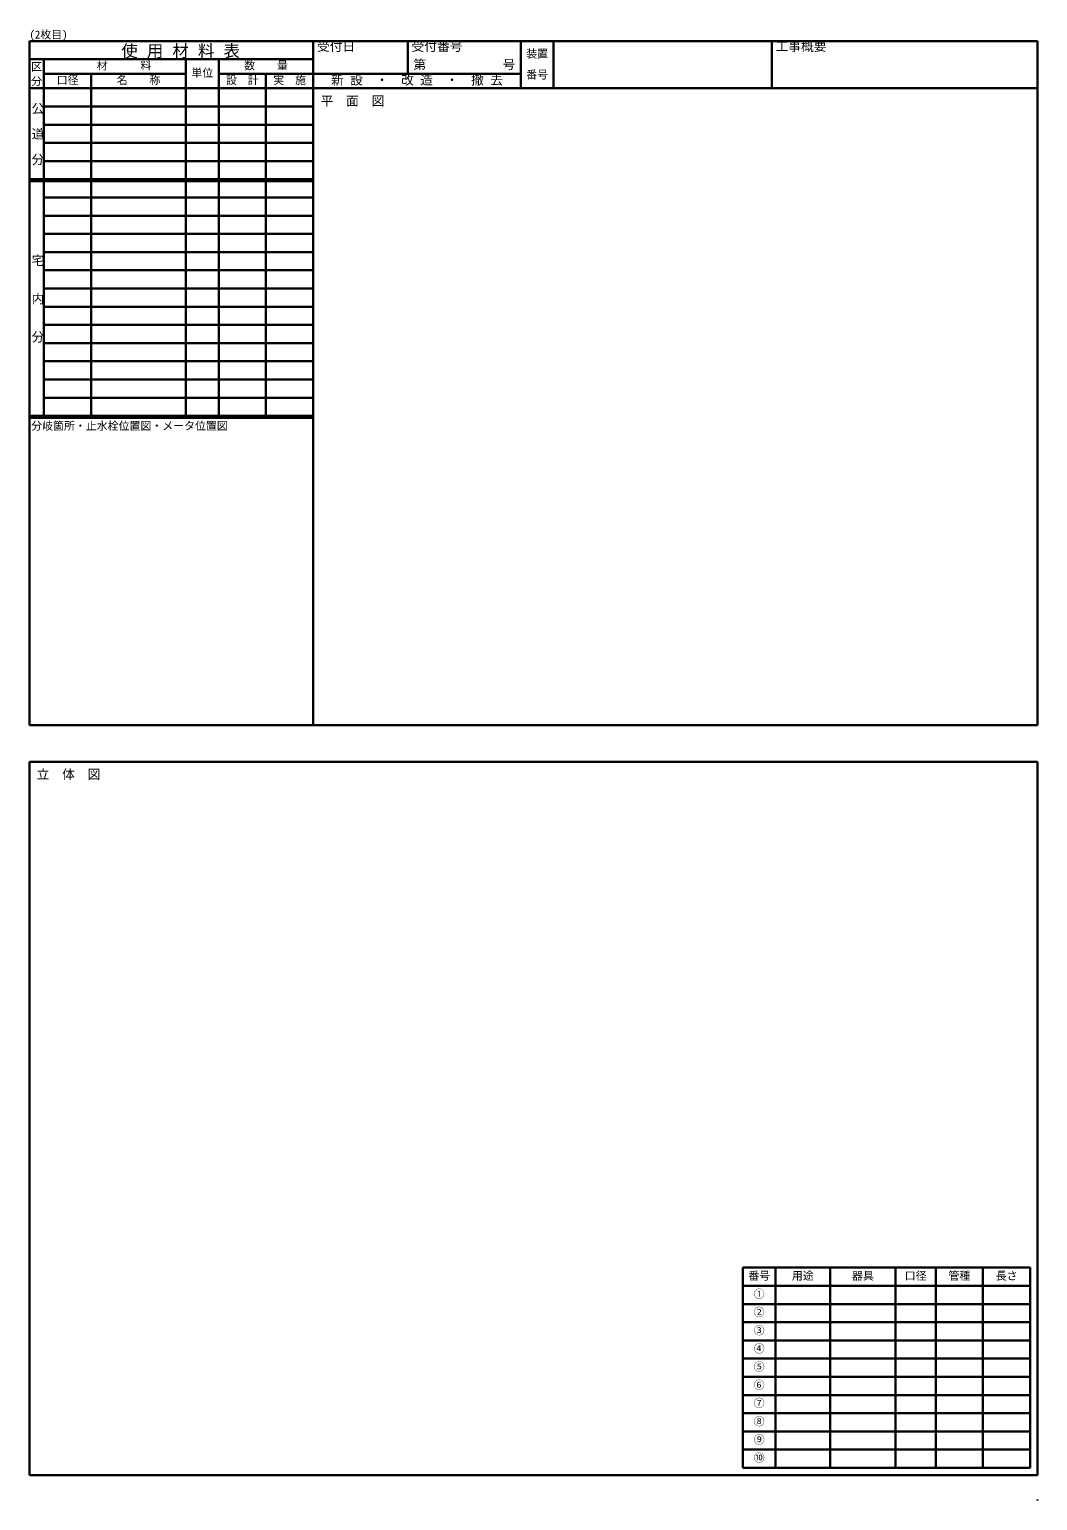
# Model space of a CAD drawing. Units: millimetres on the paper. Extents: x -157 to 120, y -271 to 134.
import ezdxf
from ezdxf.enums import TextEntityAlignment as Align

# ---------------------------------------------------------------- set-up
doc = ezdxf.new("R2010")
doc.units = ezdxf.units.MM
doc.layers.add('0-0', color=7, linetype='Continuous', lineweight=30)
doc.styles.add('@ＭＳ 明朝', font='')
doc.styles.add('ＭＳ 明朝', font='')
doc.styles.get('@ＭＳ 明朝').set_extended_font_data('@MS Mincho')
doc.styles.get('ＭＳ 明朝').set_extended_font_data('MS Mincho')

msp = doc.modelspace()

# ---------------------------------------------------------------- linework, layer by layer
at = {"layer": '0-0'}
for p, q in [((119.529, 130.401), (-157.471, 130.401)), ((-157.471, 130.401), (-157.471, -57.599)), ((-79.471, 130.401), (-79.471, -57.599)), ((-53.471, 130.401), (-53.471, 121.401)), ((-22.471, 130.401), (-22.471, 117.401)), ((-13.471, 130.401), (-13.471, 117.401)), ((46.529, 130.401), (46.529, 117.401)), ((119.529, -57.599), (119.529, 130.401)), ((-79.471, 125.401), (-157.471, 125.401)), ((-153.471, 125.401), (-153.471, 26.901)), ((-114.471, 125.401), (-114.471, 26.901)), ((-105.471, 125.401), (-105.471, 26.901)), ((-114.471, 121.401), (-153.471, 121.401)), ((-140.471, 121.401), (-140.471, 26.901)), ((-22.471, 121.401), (-105.471, 121.401)), ((-92.471, 121.401), (-92.471, 26.901)), ((119.529, 117.401), (-157.471, 117.401)), ((-79.471, 112.401), (-153.471, 112.401)), ((-79.471, 107.401), (-153.471, 107.401)), ((-79.471, 102.401), (-153.471, 102.401)), ((-79.471, 97.401), (-153.471, 97.401)), ((-79.471, 92.401), (-157.471, 92.401)), ((-79.471, 91.901), (-157.471, 91.901)), ((-79.471, 87.401), (-153.471, 87.401)), ((-79.471, 82.401), (-153.471, 82.401)), ((-79.471, 77.401), (-153.471, 77.401)), ((-79.471, 72.401), (-153.471, 72.401)), ((-79.471, 67.401), (-153.471, 67.401)), ((-79.471, 62.401), (-153.471, 62.401)), ((-79.471, 57.401), (-153.471, 57.401)), ((-79.471, 52.401), (-153.471, 52.401)), ((-79.471, 47.401), (-153.471, 47.401)), ((-79.471, 42.401), (-153.471, 42.401)), ((-79.471, 37.401), (-153.471, 37.401)), ((-79.471, 32.401), (-153.471, 32.401)), ((-79.471, 27.401), (-157.471, 27.401)), ((-79.471, 26.901), (-157.471, 26.901)), ((119.529, -57.599), (-157.471, -57.599)), ((119.529, -67.599), (-157.471, -67.599)), ((-157.471, -67.599), (-157.471, -263.599)), ((119.529, -263.599), (119.529, -67.599)), ((38.529, -261.599), (38.529, -206.599)), ((117.529, -206.599), (38.529, -206.599)), ((47.529, -261.599), (47.529, -206.599)), ((62.529, -261.599), (62.529, -206.599)), ((80.529, -261.599), (80.529, -206.599)), ((91.529, -261.599), (91.529, -206.599)), ((104.529, -261.599), (104.529, -206.599)), ((117.529, -261.599), (117.529, -206.599)), ((117.529, -211.599), (38.529, -211.599)), ((117.529, -216.599), (38.529, -216.599)), ((117.529, -221.599), (38.529, -221.599)), ((117.529, -226.599), (38.529, -226.599)), ((117.529, -231.599), (38.529, -231.599)), ((117.529, -236.599), (38.529, -236.599)), ((117.529, -241.599), (38.529, -241.599)), ((117.529, -246.599), (38.529, -246.599)), ((117.529, -251.599), (38.529, -251.599)), ((117.529, -256.599), (38.529, -256.599)), ((117.529, -261.599), (38.529, -261.599)), ((119.529, -263.599), (-157.471, -263.599)), ((119.529, -270.599), (119.529, -270.318))]:
    msp.add_line(p, q, dxfattribs=at)

# ---------------------------------------------------------------- texts
at = {"layer": '0-0', "style": 'ＭＳ 明朝'}
for s, height, p in [('(2枚目)', 2.199, (-157.471, 130.401)), ('受付日', 2.566, (-78.471, 126.901)), ('受付番号', 2.566, (-52.471, 126.901)), ('工事概要', 2.566, (47.529, 126.901)), ('第\u3000\u3000\u3000\u3000\u3000\u3000号', 2.566, (-51.971, 121.901)), ('装置', 2.199, (-20.971, 125.151)), ('材\u3000\u3000\u3000料', 2.199, (-138.971, 121.901)), ('単位', 2.199, (-112.971, 119.901)), ('数\u3000\u3000量', 2.199, (-98.471, 121.901)), ('新 設\u3000・\u3000改 造\u3000・\u3000撤 去', 2.566, (-74.596, 117.651)), ('番号', 2.199, (-20.971, 119.401)), ('口径', 2.199, (-149.971, 117.901)), ('名\u3000\u3000称', 2.199, (-133.471, 117.901)), ('設\u3000計', 2.199, (-103.471, 117.901)), ('実\u3000施', 2.199, (-90.471, 117.901)), ('平\u3000面\u3000図', 2.566, (-77.471, 111.901)), ('分岐箇所・止水栓位置図・メータ位置図', 2.199, (-156.971, 22.901)), ('立\u3000体\u3000図', 2.566, (-155.471, -73.099)), ('番号', 2.199, (40.029, -210.599)), ('用途', 2.199, (52.029, -210.599)), ('器具', 2.199, (68.529, -210.599)), ('口径', 2.199, (83.029, -210.599)), ('管種', 2.199, (95.029, -210.599)), ('長さ', 2.199, (108.029, -210.599)), ('①', 2.199, (41.529, -215.599)), ('②', 2.199, (41.529, -220.599)), ('③', 2.199, (41.529, -225.599)), ('④', 2.199, (41.529, -230.599)), ('⑤', 2.199, (41.529, -235.599)), ('⑥', 2.199, (41.529, -240.599)), ('⑦', 2.199, (41.529, -245.599)), ('⑧', 2.199, (41.529, -250.599)), ('⑨', 2.199, (41.529, -255.599)), ('⑩', 2.199, (41.529, -260.599))]:
    msp.add_text(s, height=height, dxfattribs=at).set_placement(p, align=Align.BOTTOM_LEFT)
at = {"layer": '0-0', "style": '@ＭＳ 明朝'}
for s, p in [('公\u3000道\u3000分', (-157.221, 113.651)), ('宅\u3000\u3000内\u3000\u3000分', (-157.221, 71.901))]:
    msp.add_text(s, height=2.566, rotation=270, dxfattribs=at).set_placement(p, align=Align.BOTTOM_LEFT)
at = {"layer": '0-0', "insert": (-132.221, 125.651), "char_height": 3.299, "attachment_point": 7, "style": 'ＭＳ 明朝'}
msp.add_mtext('\\T1.56;使用材料表', dxfattribs=at)
at = {"layer": '0-0', "insert": (-156.971, 124.901), "char_height": 2.199, "attachment_point": 7, "rotation": 270, "style": '@ＭＳ 明朝'}
msp.add_mtext('\\T1.33;区分', dxfattribs=at)

doc.saveas('drawing.dxf')
